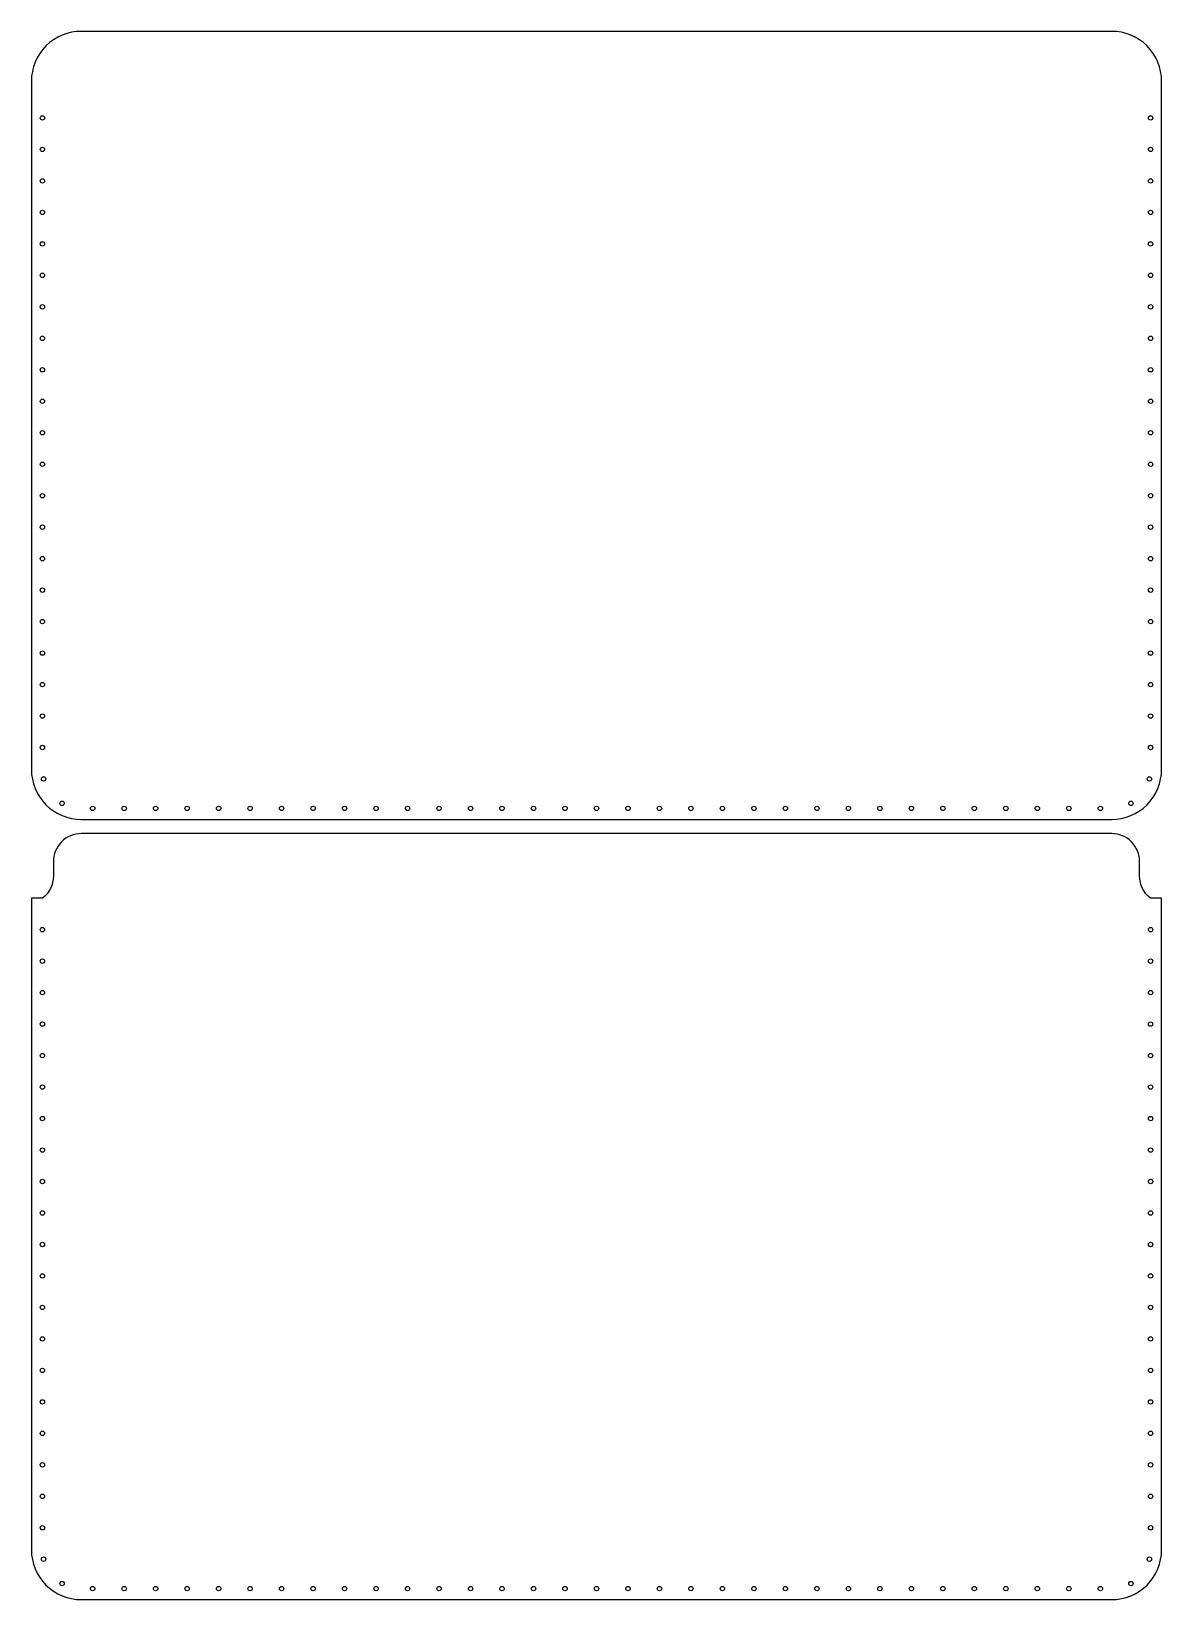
# Model space of a CAD drawing. Header units: millimetres. Extents: x 1290 to 1675, y 1434 to 1969.
import ezdxf

# ---------------------------------------------------------------- set-up
doc = ezdxf.new("R2010")
doc.units = ezdxf.units.MM

# ---------------------------------------------------------------- blocks, each defined once
blk = doc.blocks.new('*U2')
blk.add_circle((0, 0), 0.75)
blk = doc.blocks.new('*U3')
at = {"color": 0, "linetype": 'ByBlock', "lineweight": -2, "transparency": 16777216}
for p, rotation in [((1294.04, 1939.06), 270), ((1671.54, 1939.06), 89.99999999999999), ((1294.04, 1928.33), 270), ((1671.54, 1928.33), 89.99999999999999), ((1294.04, 1917.6), 270), ((1671.54, 1917.6), 89.99999999999999), ((1294.04, 1906.88), 270), ((1671.54, 1906.88), 89.99999999999999), ((1294.04, 1896.15), 270), ((1671.54, 1896.15), 89.99999999999999), ((1294.04, 1885.43), 270), ((1671.54, 1885.43), 89.99999999999999), ((1294.04, 1874.7), 270), ((1671.54, 1874.7), 89.99999999999999), ((1294.04, 1863.97), 270), ((1671.54, 1863.97), 89.99999999999999), ((1294.04, 1853.25), 270), ((1671.54, 1853.25), 89.99999999999999), ((1294.04, 1842.52), 270), ((1671.54, 1842.52), 89.99999999999999), ((1294.04, 1831.8), 270), ((1671.54, 1831.8), 89.99999999999999), ((1294.04, 1821.07), 270), ((1671.54, 1821.07), 89.99999999999999), ((1294.04, 1810.34), 270), ((1671.54, 1810.34), 89.99999999999999), ((1294.04, 1799.62), 270), ((1671.54, 1799.62), 89.99999999999999), ((1294.04, 1788.89), 270), ((1671.54, 1788.89), 89.99999999999999), ((1294.04, 1778.17), 270), ((1671.54, 1778.17), 89.99999999999999), ((1294.04, 1767.44), 270), ((1671.54, 1767.44), 89.99999999999999), ((1294.04, 1756.71), 270), ((1671.54, 1756.71), 89.99999999999999), ((1294.04, 1745.99), 270), ((1671.54, 1745.99), 89.99999999999999), ((1294.04, 1735.26), 270), ((1671.54, 1735.26), 89.99999999999999), ((1294.04, 1724.54), 270), ((1671.54, 1724.54), 89.99999999999999), ((1294.44, 1713.84), 284.0341760255209), ((1671.14, 1713.84), 75.96582397447868), ((1300.75, 1705.53), 330.4155448817381), ((1664.83, 1705.53), 29.58445511826172)]:
    blk.add_blockref('*U2', p, dxfattribs=dict(at, rotation=rotation))
for p in [(1311.17, 1703.81), (1321.9, 1703.81), (1332.63, 1703.81), (1343.35, 1703.81), (1354.08, 1703.81), (1364.8, 1703.81), (1375.53, 1703.81), (1386.26, 1703.81), (1396.98, 1703.81), (1407.71, 1703.81), (1418.43, 1703.81), (1429.16, 1703.81), (1439.89, 1703.81), (1450.61, 1703.81), (1461.34, 1703.81), (1472.06, 1703.81), (1482.79, 1703.81), (1493.52, 1703.81), (1504.24, 1703.81), (1514.97, 1703.81), (1525.69, 1703.81), (1536.42, 1703.81), (1547.15, 1703.81), (1557.87, 1703.81), (1568.6, 1703.81), (1579.32, 1703.81), (1590.05, 1703.81), (1600.78, 1703.81), (1611.5, 1703.81), (1622.23, 1703.81), (1632.95, 1703.81), (1643.68, 1703.81), (1654.41, 1703.81)]:
    blk.add_blockref('*U2', p, dxfattribs=at)

msp = doc.modelspace()

# ---------------------------------------------------------------- linework, layer by layer
for points in [[(1658.29, 1968.56), (1307.29, 1968.56, 0.414214), (1290.29, 1951.56), (1290.29, 1717.06, 0.414214), (1307.29, 1700.06), (1658.29, 1700.06, 0.414214), (1675.29, 1717.06), (1675.29, 1951.56, 0.414214)], [(1290.29, 1673.21), (1290.29, 1451.21, 0.414214), (1307.29, 1434.21), (1658.29, 1434.21, 0.414214), (1675.29, 1451.21), (1675.29, 1673.21), (1671.54, 1673.21, -0.234328), (1667.79, 1680.77), (1667.79, 1685.71, 0.414214), (1658.29, 1695.21), (1307.29, 1695.21, 0.414214), (1297.79, 1685.71), (1297.79, 1680.77, -0.234328), (1294.04, 1673.21)]]:
    msp.add_lwpolyline(points, format="xyb", close=True)
for centre in [(1294.04, 1662.48), (1671.54, 1662.48), (1294.04, 1651.76), (1671.54, 1651.76), (1294.04, 1641.03), (1671.54, 1641.03), (1294.04, 1630.3), (1671.54, 1630.3), (1294.04, 1619.58), (1671.54, 1619.58), (1294.04, 1608.85), (1671.54, 1608.85), (1294.04, 1598.13), (1671.54, 1598.13), (1294.04, 1587.4), (1671.54, 1587.4), (1294.04, 1576.67), (1671.54, 1576.67), (1294.04, 1565.95), (1671.54, 1565.95), (1294.04, 1555.22), (1671.54, 1555.22), (1294.04, 1544.5), (1671.54, 1544.5), (1294.04, 1533.77), (1671.54, 1533.77), (1294.04, 1523.04), (1671.54, 1523.04), (1294.04, 1512.32), (1671.54, 1512.32), (1294.04, 1501.59), (1671.54, 1501.59), (1294.04, 1490.87), (1671.54, 1490.87), (1294.04, 1480.14), (1671.54, 1480.14), (1294.04, 1469.41), (1671.54, 1469.41), (1294.04, 1458.69), (1671.54, 1458.69), (1294.44, 1448), (1671.14, 1448), (1300.75, 1439.69), (1311.17, 1437.96), (1321.9, 1437.96), (1332.63, 1437.96), (1343.35, 1437.96), (1354.08, 1437.96), (1364.8, 1437.96), (1375.53, 1437.96), (1386.26, 1437.96), (1396.98, 1437.96), (1407.71, 1437.96), (1418.43, 1437.96), (1429.16, 1437.96), (1439.89, 1437.96), (1450.61, 1437.96), (1461.34, 1437.96), (1472.06, 1437.96), (1482.79, 1437.96), (1493.52, 1437.96), (1504.24, 1437.96), (1514.97, 1437.96), (1525.69, 1437.96), (1536.42, 1437.96), (1547.15, 1437.96), (1557.87, 1437.96), (1568.6, 1437.96), (1579.32, 1437.96), (1590.05, 1437.96), (1600.78, 1437.96), (1611.5, 1437.96), (1622.23, 1437.96), (1632.95, 1437.96), (1643.68, 1437.96), (1654.41, 1437.96), (1664.83, 1439.69)]:
    msp.add_circle(centre, 0.75)

# ---------------------------------------------------------------- block references
msp.add_blockref('*U3', (0, 0))

doc.saveas('drawing.dxf')
